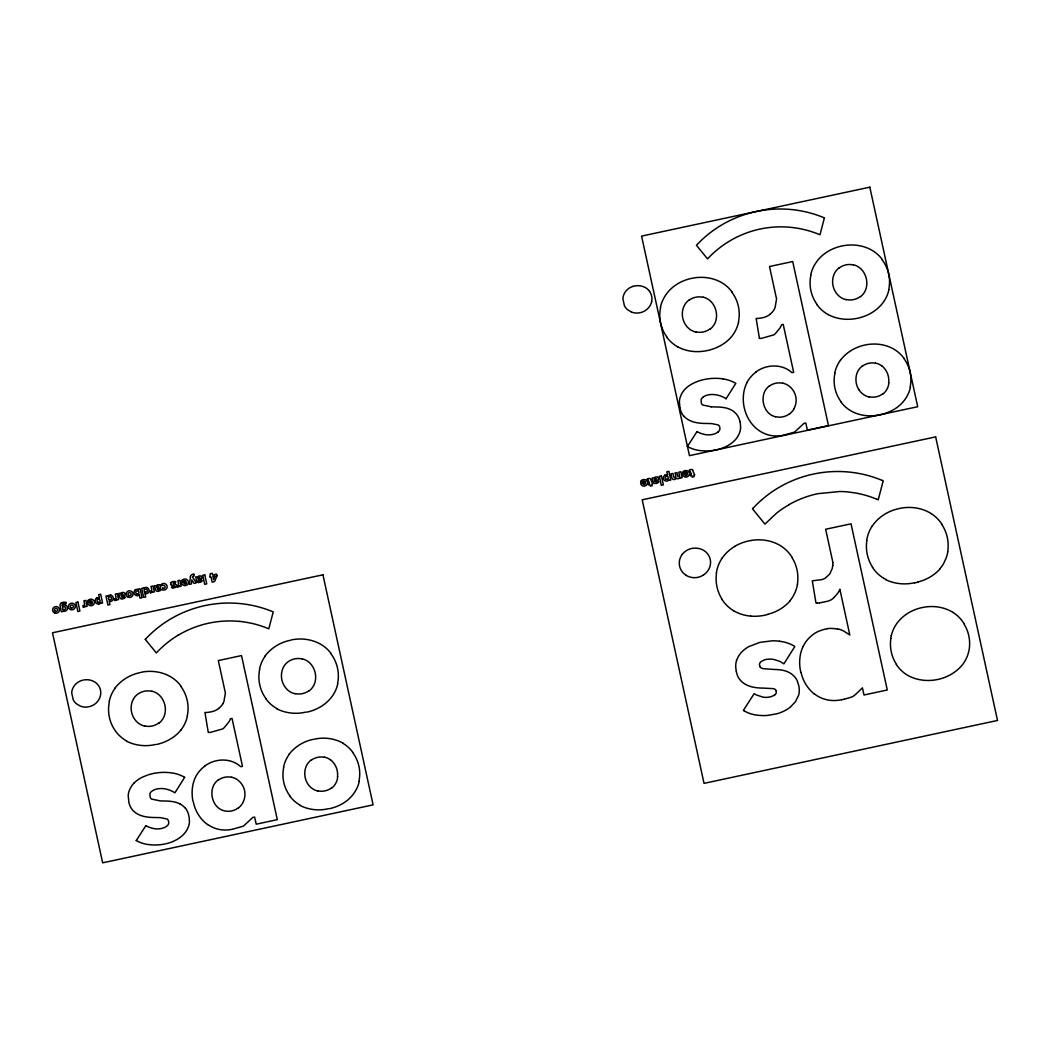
<?xml version="1.0" encoding="UTF-8"?>
<svg xmlns="http://www.w3.org/2000/svg" width="1050" height="1050" viewBox="0 0 1050 1050"><rect width="100%" height="100%" fill="white"/><g stroke="black" fill="none" stroke-linecap="round" stroke-linejoin="round"><path stroke-width="1.5" d="M832.742 565.202L832.492 567.092A9.135 8.833 -9.2 0 1 832.243 568.523L829.894 573.733A13.348 12.902 -9.2 0 1 829.447 574.35L825.287 578.13A15.474 14.963 -9.2 0 1 822.321 579.521L812.293 580.847L815.955 602.91L816.782 603.002M832.676 565.635L832.965 562.971M716.349 572.919L716.953 569.887A37.091 35.858 -9.2 0 1 722.111 558.114M866.631 540.566L867.234 537.534A37.104 35.884 -9.2 0 1 872.392 525.748M890.689 638.558L891.266 635.617M190.549 577.028L189.302 584.404L191.428 583.944L191.822 579.889L194.053 583.393L196.284 582.908L192.557 577.119A1.837 1.785 -9.2 0 1 192.767 576.45L193.41 576.096A2.179 2.113 -9.2 0 1 194.079 576.069L193.948 574.376M797.514 584.207L796.911 587.003A36.907 35.687 -9.2 0 1 791.556 598.736L789.862 600.876M947.809 551.841L947.153 554.833A38.981 37.682 -9.2 0 1 946.142 558.062L943.688 563.391A35.267 34.086 -9.2 0 1 941.811 566.344L940.144 568.509M337.746 683.707C334.806 698.526 321.353 709.131 307.046 712.097M888.93 289.656C883.404 315.262 849.988 326.445 828.122 314.527M270.874 620.891L268.8 628.819A99.461 96.167 -9.2 0 0 239.374 621.364M271.149 619.841L273.223 611.914A111.536 107.835 -9.2 0 0 145.294 639.371M736.614 660.489L737.467 658.324A22.706 21.958 -9.2 0 1 741.589 652.142L742.77 650.987A30.529 29.518 -9.2 0 1 748.965 646.551L759.885 642.364L772.288 640.815A54.101 52.316 -9.2 0 1 776.606 640.933L779.586 641.222M803.171 646.354L804.549 643.794A32.511 31.434 -9.2 0 1 810.6 636.549L812.884 634.607A26.67 25.777 -9.2 0 1 818.436 631.378L821.664 630.158A43.588 42.131 -9.2 0 1 825.313 629.147L826.993 628.793M162.842 588.079L161.963 589.641A3.452 3.334 -9.2 0 0 166.635 588.551A3.452 3.334 -9.2 0 0 165.651 583.997A3.452 3.334 -9.2 0 0 160.912 584.889L162.75 585.546A1.549 1.496 -9.2 0 1 164.758 585.9A1.549 1.496 -9.2 0 1 164.758 587.829A1.549 1.496 -9.2 0 1 162.789 588.171M184.643 777.381L174.904 792.816A25.804 24.938 -9.2 0 0 166.399 789.167A21.118 20.422 -9.2 0 0 156.686 789.009A12.574 12.154 -9.2 0 0 151.594 791.438L150.583 792.409A4.305 4.161 -9.2 0 0 149.874 793.892L150.229 797.449A4.489 4.344 -9.2 0 0 151.554 799.076L160.059 800.848A104.226 100.774 -9.2 0 0 164.102 800.992L164.994 801.006A53.878 52.093 -9.2 0 1 172.541 801.596A22.903 22.142 -9.2 0 1 180.062 803.985M726.075 398.764L735.814 383.329A34.374 33.233 -9.2 0 0 722.991 378.919M136.277 840.486L145.858 825.628M687.448 446.434L697.029 431.576M722.138 558.141L722.846 557.13A40.451 39.113 -9.2 0 1 732.27 548.021L734.672 546.433M872.432 525.774L873.141 524.764A40.477 39.139 -9.2 0 1 882.551 515.655L884.966 514.067A44.179 42.722 -9.2 0 1 897.671 508.883L901.084 508.134A44.349 42.879 -9.2 0 1 914.55 507.767L916.506 508.069A39.742 38.43 -9.2 0 1 928.817 512.19L931.179 513.594M682.277 554.374L681.503 555.476A15.002 14.503 -9.2 0 0 685.821 575.085M840.446 360.268C852.403 344.151 876.947 339.124 894.233 349.348A35.254 34.086 -9.2 0 1 903.958 358.234M753.112 508.148L752.483 508.817L764.938 524.107L776.462 513.253A97.296 94.067 -9.2 0 1 783.247 508.266L788.852 504.774M834.212 597.319L837.546 593.46A18.506 17.902 -9.2 0 0 839.869 589.26L849.817 635.014L844.384 631.496A18.414 17.811 -9.2 0 0 839.895 629.449L839.528 629.409M834.081 597.45L833.241 598.29A11.931 11.537 -9.2 0 1 830.209 600.272L830.025 600.351A19.766 19.11 -9.2 0 1 827.019 601.374L819.538 602.91M855.816 694.207L862.444 687.855L864.006 694.982L887.276 689.994L851.025 523.819L825.654 529.253L832.899 562.485M855.461 694.522L854.726 695.139A13.177 12.744 -9.2 0 1 851.812 697.003L844.646 699.116M702.752 397.373L701.754 398.357A4.305 4.161 -9.2 0 0 701.046 399.84L701.413 403.397A4.489 4.344 -9.2 0 0 702.726 405.024L711.231 406.796M718.016 432.036L719.211 430.828A4.069 3.938 -9.2 0 0 719.88 429.083L719.88 428.098A6.129 5.919 -9.2 0 0 719.696 427.048L719.316 426.142A3.859 3.728 -9.2 0 0 718.279 424.974L711.887 423.636A87.216 84.328 -9.2 0 0 709.144 423.517L705.954 423.465A52.434 50.702 -9.2 0 1 697.778 422.874A28.022 27.09 -9.2 0 1 689.916 420.577A19.53 18.874 -9.2 0 1 683.629 415.852M774.913 694.68L774.821 694.746A11.091 10.723 -9.2 0 1 774.336 695.074L774.126 695.218A12.141 11.734 -9.2 0 1 773.154 695.769L772.538 696.058A13.164 12.718 -9.2 0 1 771.054 696.622L769.821 696.951A17.194 16.629 -9.2 0 1 769.256 697.069L768.534 697.187A16.866 16.301 -9.2 0 1 764.361 697.292L763.875 697.239A16.957 16.393 -9.2 0 1 762.799 697.069L756.801 695.113A22.536 21.788 -9.2 0 1 755.094 694.207L754.163 693.669L743.387 710.364L744.345 710.916M703.329 575.098L704.012 574.613A16.839 16.288 -9.2 0 0 707.989 570.557L708.264 570.124A15.369 14.857 -9.2 0 0 710.01 566.226L710.299 565.044A14.569 14.096 -9.2 0 0 707.989 554.347L707.306 553.468A14.805 14.306 -9.2 0 0 704.078 550.646L703.566 550.344A16.393 15.842 -9.2 0 0 698.342 548.415L697.489 548.271A15.999 15.461 -9.2 0 0 682.237 554.347M63.079 603.973L62.278 604.577A1.575 1.522 -9.2 0 0 62.081 605.181L62.199 606.231A2.363 2.284 -9.2 0 1 63.919 605.076A3.189 3.084 -9.2 0 1 67.515 607.543A3.189 3.084 -9.2 0 1 65.113 611.153A2.783 2.691 -9.2 0 1 64.116 611.179A1.982 1.916 -9.2 0 1 63.118 610.667L63.249 611.428L61.346 611.835L60.178 606.48A3.478 3.373 -9.2 0 1 61.478 602.674M147.223 775.176L142.8 776.987A29.951 28.954 -9.2 0 0 134.282 782.775M137.826 595.599L138.114 595.494A2.008 1.942 -9.2 0 0 138.6 595.192A2.651 2.572 -9.2 0 0 139.204 594.497L140.031 598.172L142.039 597.739L140.083 588.774L138.232 589.168L138.403 589.942M633.019 286.374L632.349 286.598A14.057 13.598 -9.2 0 0 626.653 290.299L626.194 290.824A15.96 15.435 -9.2 0 0 624.921 292.543L624.238 293.751A12.954 12.521 -9.2 0 0 622.899 298.896L624.383 305.668A12.954 12.534 -9.2 0 0 627.742 309.816L631.378 311.955M148.273 774.821L152.893 773.574A52.553 50.807 -9.2 0 1 169.719 772.656L171.819 772.918A34.374 33.233 -9.2 0 1 184.682 777.315M82.701 680.177L81.388 680.571A14.109 13.637 -9.2 0 0 74.97 684.928A15.973 15.448 -9.2 0 0 73.749 686.595L73.054 687.803A12.954 12.521 -9.2 0 0 71.728 692.947L73.211 699.72A12.954 12.534 -9.2 0 0 76.558 703.867L80.115 705.981A14.109 13.637 -9.2 0 0 87.163 707.044L88.528 706.86M767.826 614.473L764.453 615.274A46.751 45.203 -9.2 0 1 750.724 616.14M918.12 582.107L914.747 582.908M198.398 578.97L200.064 577.802M655.016 479.968L656.683 478.8M121.459 595.455L123.178 594.313M157.211 587.79L158.917 586.582M640.71 482.882L645.146 481.924M682.631 473.891L687.067 472.933M87.688 602.543L92.124 601.584A1.522 1.47 -9.2 0 0 89.762 601.23M181.702 582.383L186.139 581.438A1.522 1.47 -9.2 0 0 183.763 581.07M229.373 658.192L218.308 660.568L225.382 693L223.952 701.4A31.552 30.502 -9.2 0 1 222.968 703.487M230.462 657.956L241.513 655.594L277.305 819.669L267.304 821.809M266.214 822.045L256.213 824.197L254.651 817.058L252.787 817.451L243.403 826.153L232.68 829.185A31.658 30.608 -9.2 0 1 219.555 829.526A31.067 30.043 -9.2 0 1 207.598 824.447M841.68 699.72L844.253 699.195M291.309 639.936C305.734 636.812 322.35 641.379 331.196 653.678M141.015 672.302C155.439 669.178 172.056 673.746 180.915 686.044M750.789 540.501L747.377 541.222A44.166 42.696 -9.2 0 0 734.659 546.407M819.079 602.962L817.254 603.028M673.837 479.509L674.258 479.496A3.176 3.071 -9.2 0 0 674.888 479.351L675.032 479.299A2.061 1.995 -9.2 0 0 675.662 478.918A2.402 2.323 -9.2 0 0 676.292 478.012A1.903 1.851 -9.2 0 0 677.722 478.708L678.038 478.682A2.192 2.113 -9.2 0 0 680.019 477.277L680.177 478.065L682.119 477.645L680.833 471.739L678.812 472.172L679.534 475.506A1.601 1.549 -9.2 0 1 679.442 476.346L677.867 476.49L676.935 472.579L674.914 473.012C676.856 475.086 675.347 479.233 673.877 477.12A3.203 3.097 -9.2 0 1 673.733 476.648L673.024 473.419L671.016 473.852L671.803 477.501A2.704 2.612 -9.2 0 0 673.418 479.548M750.724 616.101L748.492 615.851A39.651 38.338 -9.2 0 1 736.024 612.071L733.609 610.732M722.991 378.866L720.891 378.604A52.553 50.807 -9.2 0 0 704.064 379.523A45.964 44.441 -9.2 0 0 693.984 382.935A29.951 28.954 -9.2 0 0 685.453 388.723A21.932 21.21 -9.2 0 0 680.256 397.097A18.139 17.535 -9.2 0 0 679.389 401.586L679.941 408.109M772.853 688.616L763.416 688.104A53.222 51.463 -9.2 0 1 755.606 687.566L753.598 687.251A28.967 28.009 -9.2 0 1 747.876 685.532L745.736 684.495A20.488 19.819 -9.2 0 1 740.972 680.899L739.659 679.389A18.178 17.574 -9.2 0 1 737.349 675.268L736.234 671.396M837.533 629.029L839.291 629.357M695.835 332.049C686.871 330.146 681.279 320.473 682.474 311.679A18.585 17.968 -9.2 0 1 684.403 305.353A16.091 15.553 -9.2 0 1 688.747 300.221M144.664 726.101C135.699 724.198 130.095 714.525 131.289 705.731A18.585 17.968 -9.2 0 1 133.232 699.405A16.091 15.553 -9.2 0 1 137.576 694.273A16.695 16.144 -9.2 0 1 151.909 691.333M846.129 299.683C837.165 297.78 831.561 288.107 832.755 279.326A18.585 17.968 -9.2 0 1 834.697 272.987A16.091 15.553 -9.2 0 1 839.042 267.855M294.945 693.735C285.981 691.832 280.389 682.172 281.584 673.378A18.585 17.968 -9.2 0 1 283.513 667.039A16.091 15.553 -9.2 0 1 287.871 661.907A16.695 16.144 -9.2 0 1 302.203 658.967M882.328 480.441L883.194 480.795L878.207 499.826L876.999 499.327M886.318 579.692L883.903 578.366M677.828 346.881C691.451 354.27 708.776 352.642 721.862 344.859A37.629 36.383 -9.2 0 0 732.204 335.856A35.831 34.65 -9.2 0 0 738.609 322.009M953.098 612.478L950.631 611.048A38.574 37.288 -9.2 0 0 938.674 607.11L937.256 606.887A42.866 41.449 -9.2 0 0 924 607.202L920.692 607.898A42.722 41.304 -9.2 0 0 908.394 612.911L906.071 614.46A39.152 37.852 -9.2 0 0 896.962 623.267L896.293 624.251A35.871 34.676 -9.2 0 0 891.293 635.631M685.794 575.137L686.871 575.781A15.737 15.212 -9.2 0 0 703.29 575.124M814.275 693.814L816.178 695.192A31.881 30.817 -9.2 0 0 825.615 699.457L827.991 700.022A33.049 31.959 -9.2 0 0 841.549 699.694M145.281 639.345L150.465 645.724M151.161 646.564L156.358 652.929A99.435 96.141 -9.2 0 1 178.395 635.053M882.381 259.626C866.854 238.429 831.482 241.224 816.611 261.752A36.081 34.886 -9.2 0 0 810.679 275.008M732.086 291.992C716.559 270.782 681.188 273.591 666.33 294.118A36.068 34.86 -9.2 0 0 660.398 307.374M872.497 567.407L874.296 569.901A36.54 35.333 -9.2 0 0 883.877 578.393M896.346 664.519L898.091 666.934A35.346 34.178 -9.2 0 0 907.358 675.137C925.418 685.532 951.024 680.282 963.388 663.495A35.713 34.532 -9.2 0 0 968.586 652.168L969.189 649.464A39.769 38.443 -9.2 0 0 963.756 623.543M722.203 599.773L724.014 602.267A36.514 35.306 -9.2 0 0 733.596 610.759M942.388 524.908L940.616 522.362A37.839 36.593 -9.2 0 0 931.192 513.568M963.939 623.424L962.286 621.036A36.593 35.372 -9.2 0 0 953.124 612.452M792.094 557.274L790.322 554.728A37.839 36.593 -9.2 0 0 780.911 545.934L778.509 544.569A39.874 38.561 -9.2 0 0 765.962 540.409L764.505 540.173A44.323 42.853 -9.2 0 0 750.789 540.514M655.043 481.241L655.502 481.819A1.378 1.326 -9.2 0 0 656.211 481.884A1.995 1.929 -9.2 0 0 657.116 481.504A2.73 2.638 -9.2 0 0 657.707 480.939L658.954 481.766A3.636 3.504 -9.2 0 1 657.864 482.79A4.41 4.266 -9.2 0 1 656.447 483.354A4.253 4.121 -9.2 0 1 655.095 483.459A2.31 2.231 -9.2 0 1 653.415 482.199A6.221 6.011 -9.2 0 1 652.969 480.834L652.312 477.855L654.281 478.091A1.522 1.47 -9.2 0 1 654.806 477.448M198.424 580.243L198.883 580.821A1.378 1.326 -9.2 0 0 199.605 580.873A1.995 1.929 -9.2 0 0 200.511 580.506A2.73 2.638 -9.2 0 0 201.101 579.928L202.348 580.768A3.636 3.504 -9.2 0 1 201.246 581.779A4.41 4.266 -9.2 0 1 199.841 582.343M800.874 672.538L800.218 669.322A44.992 43.496 -9.2 0 1 799.746 659.636L800.218 655.607A36.684 35.464 -9.2 0 1 803.158 646.354M647.259 478.971L647.587 480.401A1.693 1.641 -9.2 0 1 648.165 480.191L649.596 483.092L648.152 483.407L648.48 484.864L649.911 484.562L650.252 486.111L652.234 485.691L651.893 484.129L652.864 483.919L651.013 480.178A3.439 3.334 -9.2 0 0 650.724 479.338M776.16 691.149L776.173 691.176A3.688 3.57 -9.2 0 1 775.031 694.746M179.077 585.703L179.261 586.556L181.204 586.149L179.918 580.23L177.896 580.663L178.566 583.708M100.498 602.687L100.669 603.409L102.572 603.002L100.669 594.247L98.661 594.668L99.422 598.172A2.336 2.257 -9.2 0 0 97.506 597.765M84.551 603.855L83.882 600.823L85.903 600.39L87.189 606.296L85.247 606.716L85.063 605.863A2.047 1.982 -9.2 0 1 84.538 606.742A1.785 1.719 -9.2 0 1 83.606 607.241M759.439 338.363L756.131 318.412A19.845 19.189 -9.2 0 0 759.478 318.281L762.247 317.809A21.394 20.685 -9.2 0 0 766.474 316.496L768.653 315.315A12.298 11.891 -9.2 0 0 769.781 314.488M177.174 587.134L176.886 585.401A2.152 2.074 -9.2 0 0 177.411 585.349A1.483 1.431 -9.2 0 0 178.592 583.695M150.321 592.883L150.032 591.163A2.152 2.074 -9.2 0 0 150.557 591.111A1.483 1.431 -9.2 0 0 151.725 589.457L151.042 586.425L153.051 585.992L154.35 591.898L152.407 592.318L152.211 591.465A2.047 1.982 -9.2 0 1 151.686 592.344M114.568 600.548L114.279 598.828A2.152 2.074 -9.2 0 0 114.804 598.776A1.483 1.431 -9.2 0 0 115.986 597.122L115.29 594.09L117.298 593.657L118.597 599.563L116.655 599.983L116.471 599.13A2.047 1.982 -9.2 0 1 115.946 600.009A1.785 1.719 -9.2 0 1 115.001 600.508M83.16 607.281L82.871 605.561A2.152 2.074 -9.2 0 0 83.409 605.509A1.483 1.431 -9.2 0 0 84.578 603.855M841.181 401.966A38.036 36.763 -9.2 0 1 834.934 373.117M834.724 373.078A34.834 33.679 -9.2 0 1 840.407 360.242M903.788 358.365A38.01 36.75 -9.2 0 1 910.114 387.188M910.494 387.266A35.464 34.282 -9.2 0 1 894.141 409.342C881.422 416.745 864.741 418.425 851.563 411.246A34.256 33.127 -9.2 0 1 841.037 402.071M858.782 389.616A20.527 19.845 -9.2 0 1 856.065 377.239A17.942 17.351 -9.2 0 1 857.916 371.123A15.527 15.015 -9.2 0 1 862.116 366.174M868.941 397.018A16.997 16.433 -9.2 0 1 858.795 389.602M882.761 393.829A16.144 15.606 -9.2 0 1 868.993 396.782M888.891 382.751A16.472 15.934 -9.2 0 1 882.945 394.052M881.646 365.636A20.055 19.399 -9.2 0 1 888.668 382.725M875.582 363.103A15.514 14.989 -9.2 0 1 881.567 365.728M862.207 366.279A16.117 15.593 -9.2 0 1 875.556 363.234M769.742 314.423A17.548 16.971 -9.2 0 0 774.231 309.474A31.552 30.502 -9.2 0 0 775.136 307.348L776.554 298.948L769.492 266.516L792.697 261.542L828.476 425.617L807.384 430.146L805.822 423.006L803.959 423.399L794.574 432.101L783.851 435.133A31.658 30.608 -9.2 0 1 770.726 435.474A31.067 30.043 -9.2 0 1 758.783 430.395C747.705 422.52 742.127 408.319 743.466 394.971A36.002 34.807 -9.2 0 1 747.088 382.423M759.439 338.389A11.012 10.657 -9.2 0 0 761.696 338.297L773.784 334.897A10.014 9.686 -9.2 0 0 775.478 333.493L780.189 327.718A15.881 15.356 -9.2 0 0 781.528 324.739L783.208 324.371L793.656 372.277L791.897 372.658C782.972 364.363 769.046 364.14 758.809 370.086A23.323 22.549 -9.2 0 0 755.974 371.976M747.009 382.384A32.314 31.238 -9.2 0 1 756.013 372.028M769.453 385.849A15.369 14.857 -9.2 0 0 764.951 390.967A17.876 17.286 -9.2 0 0 763.192 397.084A21.105 20.396 -9.2 0 0 765.857 409.513A17.246 16.682 -9.2 0 0 770.017 414.225A15.789 15.264 -9.2 0 0 775.412 416.771M769.532 385.954A15.96 15.422 -9.2 0 1 782.828 383.276M782.854 383.145A17.023 16.459 -9.2 0 1 788.812 385.862A18.782 18.165 -9.2 0 1 793.813 409.001M793.866 409.027A17.023 16.459 -9.2 0 1 789.574 413.936M789.482 413.831A15.973 15.448 -9.2 0 1 775.451 416.679M697.016 431.602A25.699 24.846 -9.2 0 0 704.353 434.398A18.27 17.653 -9.2 0 0 712.478 434.464A14.083 13.624 -9.2 0 0 718.029 432.049M683.537 415.918A18.414 17.811 -9.2 0 1 680.033 408.096M726.101 398.738A25.804 24.938 -9.2 0 0 717.57 395.115A21.118 20.422 -9.2 0 0 707.858 394.958A12.574 12.154 -9.2 0 0 702.765 397.386M711.231 406.796A104.226 100.774 -9.2 0 0 715.273 406.941L716.179 406.954A53.878 52.093 -9.2 0 1 723.712 407.544A22.903 22.142 -9.2 0 1 731.233 409.933A18.808 18.178 -9.2 0 1 736.575 414.291A18.362 17.758 -9.2 0 1 739.974 421.811M740.079 421.798A27.864 26.933 -9.2 0 1 740.355 423.255L740.617 427.416A17.561 16.971 -9.2 0 1 739.699 432.416A22.614 21.866 -9.2 0 1 734.501 440.633A30.542 29.531 -9.2 0 1 726.272 446.434A40.136 38.797 -9.2 0 1 716.691 449.82A49.061 47.434 -9.2 0 1 701.269 450.699A33.377 32.274 -9.2 0 1 687.396 446.512M817.372 304.92A39.375 38.062 -9.2 0 1 810.902 275.061M882.171 259.783A39.336 38.023 -9.2 0 1 888.72 289.616M828.096 314.567A35.503 34.322 -9.2 0 1 817.215 305.025M860.409 296.494A16.721 16.157 -9.2 0 1 846.156 299.539M860.58 296.704A16.944 16.38 -9.2 0 0 866.709 285.442A21.827 21.105 -9.2 0 0 863.691 272.278A18.572 17.955 -9.2 0 0 859.163 267.409A16.065 15.527 -9.2 0 0 853.414 264.784M839.134 267.973A16.695 16.144 -9.2 0 1 853.374 264.915M667.078 337.273A39.362 38.062 -9.2 0 1 660.621 307.427M731.876 292.149A39.336 38.036 -9.2 0 1 738.439 321.983M677.814 346.92A35.477 34.296 -9.2 0 1 666.934 337.378M710.115 328.86A16.695 16.144 -9.2 0 1 695.874 331.905M710.286 329.07A16.931 16.38 -9.2 0 0 716.428 317.809A21.801 21.079 -9.2 0 0 713.396 304.644A18.598 17.981 -9.2 0 0 708.881 299.775A16.065 15.527 -9.2 0 0 703.119 297.137M688.839 300.339A16.695 16.144 -9.2 0 1 703.08 297.281M633.019 286.387A15.33 14.818 -9.2 0 1 645.711 287.779A13.768 13.309 -9.2 0 1 649.609 291.401M649.596 291.414A13.44 12.994 -9.2 0 1 651.617 301.534M651.748 301.56A15.068 14.569 -9.2 0 1 645.251 310.59A14.569 14.083 -9.2 0 1 638.807 312.913L638.111 313.018A14.057 13.598 -9.2 0 1 631.378 311.968M158.944 722.912A16.695 16.144 -9.2 0 1 144.703 725.957M159.114 723.122A16.931 16.38 -9.2 0 0 165.244 711.861A21.801 21.079 -9.2 0 0 162.225 698.696A18.598 17.981 -9.2 0 0 157.71 693.827A16.065 15.527 -9.2 0 0 151.948 691.189M309.238 690.546A16.721 16.157 -9.2 0 1 294.984 693.591M309.409 690.756A16.944 16.38 -9.2 0 0 315.538 679.494A21.827 21.105 -9.2 0 0 312.506 666.33A18.572 17.955 -9.2 0 0 307.991 661.461A16.065 15.527 -9.2 0 0 302.229 658.836M218.282 779.901A15.369 14.857 -9.2 0 0 213.767 785.019A17.876 17.286 -9.2 0 0 212.008 791.136A21.105 20.396 -9.2 0 0 214.686 803.565A17.246 16.682 -9.2 0 0 218.846 808.277A15.789 15.264 -9.2 0 0 224.241 810.823A15.973 15.448 -9.2 0 0 238.311 807.883M218.361 780.006A15.96 15.422 -9.2 0 1 231.656 777.328M231.683 777.197A17.023 16.459 -9.2 0 1 237.628 779.914A18.782 18.165 -9.2 0 1 242.629 803.053A17.023 16.459 -9.2 0 1 238.402 807.988M317.756 791.07A16.997 16.433 -9.2 0 1 307.611 783.654A20.527 19.845 -9.2 0 1 304.881 771.291A17.942 17.351 -9.2 0 1 306.744 765.174A15.527 15.015 -9.2 0 1 310.944 760.226M331.59 787.881A16.144 15.606 -9.2 0 1 317.822 790.834M337.706 776.803A16.472 15.934 -9.2 0 1 331.761 788.104M330.474 759.688A20.055 19.399 -9.2 0 1 337.496 776.777M324.411 757.155A15.514 14.989 -9.2 0 1 330.396 759.78M311.023 760.331A16.117 15.593 -9.2 0 1 324.371 757.286M896.477 664.44A39.808 38.496 -9.2 0 1 890.872 638.584M872.629 567.328A41.173 39.808 -9.2 0 1 866.828 540.592M942.191 525.026A41.121 39.756 -9.2 0 1 947.678 551.827M940.301 568.628A42.538 41.134 -9.2 0 1 918.067 581.897M914.694 582.697A43.221 41.79 -9.2 0 1 886.2 579.928M814.183 693.919A40.11 38.771 -9.2 0 1 801.084 672.499M826.98 628.635A30.319 29.308 -9.2 0 1 837.493 629.147M773.587 688.708A3.583 3.452 -9.2 0 1 776.331 691.097M736.365 671.265A22.142 21.407 -9.2 0 1 736.496 660.463M779.572 641.288A36.068 34.873 -9.2 0 1 793.944 645.881L794.824 646.524L783.878 663.876L782.906 663.206A22.982 22.221 -9.2 0 0 778.995 661.08L774.06 659.531A19.884 19.228 -9.2 0 0 765.568 659.571L764.886 659.741A10.697 10.342 -9.2 0 0 764.361 659.912L761.329 661.474A11.589 11.209 -9.2 0 0 760.909 661.776L760.83 661.841A3.911 3.78 -9.2 0 0 759.636 665.674M760.029 666.75A3.898 3.767 -9.2 0 1 759.701 665.962M760.121 667.012A4.121 3.99 -9.2 0 0 762.261 668.378A7.166 6.93 -9.2 0 0 763.022 668.627L773.679 669.441A54.81 52.999 -9.2 0 1 780.885 669.966L782.722 670.268A23.901 23.113 -9.2 0 1 788.051 671.961L789.889 672.919A19.806 19.136 -9.2 0 1 794.246 676.41L795.493 677.867A17.312 16.747 -9.2 0 1 797.265 680.886L798.735 685.545A22.024 21.289 -9.2 0 1 798.735 694.982L795.493 701.649L790.479 706.978A31.618 30.568 -9.2 0 1 786.188 709.931L784.114 711.034A41.908 40.517 -9.2 0 1 777.21 713.711L768.009 715.378A50.203 48.536 -9.2 0 1 760.371 715.47L757.641 715.234A34.099 32.97 -9.2 0 1 744.306 710.981M722.334 599.694A41.173 39.808 -9.2 0 1 716.533 572.946M791.897 557.393A41.108 39.742 -9.2 0 1 797.383 584.194M790.007 600.994A42.551 41.134 -9.2 0 1 767.786 614.263M753.126 508.161A112.652 108.911 -9.2 0 1 882.315 480.467M876.999 499.327A98.293 95.025 -9.2 0 0 854.936 492.883L848.374 492.004A94.841 91.691 -9.2 0 0 839.869 491.505L818.068 493.644A95.852 92.676 -9.2 0 0 788.839 504.735M328.348 808.723A40.53 39.191 -9.2 0 1 300.248 805.56M300.366 805.337A34.256 33.127 -9.2 0 1 289.866 796.123M289.997 796.018A38.036 36.763 -9.2 0 1 283.749 767.169M283.539 767.13A34.834 33.679 -9.2 0 1 289.236 754.294M289.131 754.215A40.149 38.824 -9.2 0 1 313.228 739.344M314.331 739.2A39.664 38.338 -9.2 0 1 343.166 743.229M343.074 743.361A35.254 34.086 -9.2 0 1 352.787 752.286M352.616 752.417A38.01 36.75 -9.2 0 1 358.942 781.239M359.323 781.318A35.464 34.282 -9.2 0 1 342.956 803.394A43.837 42.381 -9.2 0 1 329.49 808.684M207.493 824.591A39.047 37.748 -9.2 0 1 193.423 802.253M223.059 703.526A17.548 16.971 -9.2 0 1 218.558 708.474M218.61 708.54A12.298 11.891 -9.2 0 1 217.481 709.367L215.302 710.535A21.394 20.685 -9.2 0 1 211.063 711.847L208.307 712.333A19.845 19.189 -9.2 0 1 204.947 712.464L208.254 732.414A11.012 10.657 -9.2 0 0 210.525 732.349L222.613 728.949A10.014 9.686 -9.2 0 0 224.293 727.545L229.018 721.77A15.881 15.356 -9.2 0 0 230.357 718.791L232.037 718.423L242.484 766.329L240.726 766.71C231.787 758.415 217.875 758.192 207.637 764.138A23.323 22.549 -9.2 0 0 204.802 766.028M204.829 766.08A32.314 31.238 -9.2 0 0 195.838 776.436A35.989 34.794 -9.2 0 0 192.308 788.996A44.139 42.683 -9.2 0 0 192.951 801.242M155.61 744.463A41.934 40.543 -9.2 0 1 126.512 741.208M126.63 740.972A35.477 34.296 -9.2 0 1 115.749 731.43A39.362 38.062 -9.2 0 1 109.436 701.479M109.213 701.426A36.068 34.86 -9.2 0 1 115.106 688.144M115.001 688.065A41.554 40.176 -9.2 0 1 139.965 672.669M180.705 686.201A39.336 38.036 -9.2 0 1 187.254 716.034M187.425 716.061A35.831 34.65 -9.2 0 1 181.046 729.921M181.033 729.908A37.629 36.383 -9.2 0 1 170.677 738.885A45.373 43.864 -9.2 0 1 156.752 744.437M83.79 679.954A15.186 14.674 -9.2 0 1 94.526 681.857A13.768 13.309 -9.2 0 1 98.438 685.453A13.44 12.994 -9.2 0 1 100.446 695.586A14.792 14.306 -9.2 0 1 89.604 706.584M164.968 843.977A49.048 47.421 -9.2 0 1 150.097 844.751A33.377 32.274 -9.2 0 1 136.224 840.564M145.845 825.654A25.699 24.846 -9.2 0 0 153.182 828.45A18.27 17.653 -9.2 0 0 161.306 828.516A14.083 13.624 -9.2 0 0 166.845 826.114L168.039 824.88A4.069 3.938 -9.2 0 0 168.696 823.134L168.709 822.15A6.129 5.919 -9.2 0 0 168.512 821.1L168.131 820.194A3.859 3.728 -9.2 0 0 167.107 819.026L160.716 817.688A87.216 84.328 -9.2 0 0 157.972 817.569L154.77 817.517A52.434 50.702 -9.2 0 1 146.593 816.926A28.022 27.09 -9.2 0 1 138.744 814.629A19.53 18.874 -9.2 0 1 132.458 809.904A18.414 17.811 -9.2 0 1 128.861 802.147L128.205 795.638A18.139 17.535 -9.2 0 1 129.071 791.149A21.932 21.21 -9.2 0 1 134.282 782.775M180.062 803.985A18.808 18.178 -9.2 0 1 185.404 808.342M185.509 808.264A18.362 17.758 -9.2 0 1 188.803 815.863A27.864 26.933 -9.2 0 1 189.171 817.307L189.446 821.467A17.561 16.971 -9.2 0 1 188.514 826.468A22.614 21.866 -9.2 0 1 183.33 834.684A30.542 29.531 -9.2 0 1 175.101 840.486A40.267 38.929 -9.2 0 1 166.058 843.754M178.421 635.106A96.889 93.686 -9.2 0 1 239.374 621.429M330.986 653.835A39.336 38.023 -9.2 0 1 337.549 683.668M305.904 712.097A41.934 40.543 -9.2 0 1 276.793 708.842M276.924 708.619A35.503 34.322 -9.2 0 1 266.044 699.077M266.188 698.972A39.375 38.062 -9.2 0 1 259.731 669.113M259.507 669.06A36.081 34.886 -9.2 0 1 265.401 655.778M265.283 655.699A41.554 40.176 -9.2 0 1 290.246 640.303M692.869 470.072A2.835 2.743 -9.2 0 0 689.272 470.111L689.509 471.411A1.693 1.641 -9.2 0 1 690.073 471.201L691.504 474.114L690.073 474.416L690.388 475.873L691.832 475.571L692.16 477.12L694.142 476.7L693.801 475.151L694.772 474.941L692.934 471.201A3.439 3.334 -9.2 0 0 692.633 470.361M682.566 474.377A3.399 3.294 -9.2 0 0 686.516 477.054A3.399 3.294 -9.2 0 0 689.259 473.156A3.399 3.294 -9.2 0 0 685.23 470.597A4.817 4.659 -9.2 0 0 684.613 470.754L684.403 470.82A3.137 3.032 -9.2 0 0 682.526 472.474L684.141 473.038A1.654 1.601 -9.2 0 1 684.587 472.487A1.522 1.47 -9.2 0 1 687.133 472.907M664.637 475.44A3.268 3.15 -9.2 0 0 667.078 481.084A2.376 2.297 -9.2 0 0 668.023 480.572A2.586 2.494 -9.2 0 0 668.679 479.784L668.863 480.493L670.779 480.086L668.863 471.319L666.855 471.752L667.616 475.256A2.336 2.257 -9.2 0 0 665.713 474.849A2.848 2.756 -9.2 0 0 664.506 475.269M654.583 479.85A1.339 1.299 -9.2 0 1 655.659 478.288M654.885 477.527A2.481 2.389 -9.2 0 1 658.153 477.435M658.114 477.474A1.706 1.654 -9.2 0 1 658.442 478.065A2.533 2.454 -9.2 0 1 658.547 478.472L658.547 478.918A1.378 1.339 -9.2 0 1 658.376 479.43A2.454 2.376 -9.2 0 1 657.576 480.231A5.093 4.922 -9.2 0 1 656.368 480.782M656.368 480.782A13.335 12.889 -9.2 0 1 655.016 481.149M647.364 479.102A2.835 2.743 -9.2 0 1 650.947 479.062M640.644 483.367A3.399 3.294 -9.2 0 0 644.595 486.045A3.399 3.294 -9.2 0 0 647.351 482.147A3.399 3.294 -9.2 0 0 643.309 479.587A4.817 4.659 -9.2 0 0 642.692 479.745L642.482 479.811A3.137 3.032 -9.2 0 0 640.605 481.464L642.219 482.029A1.654 1.601 -9.2 0 1 642.666 481.464M642.771 481.569A1.522 1.47 -9.2 0 1 645.212 481.898M197.977 578.852A1.339 1.299 -9.2 0 1 199.041 577.277M199.828 582.33A4.253 4.121 -9.2 0 1 198.489 582.461M198.476 582.501A2.31 2.231 -9.2 0 1 196.809 581.188M196.796 581.188A6.221 6.011 -9.2 0 1 196.35 579.823L195.694 576.844L197.676 577.08A1.522 1.47 -9.2 0 1 198.188 576.437M198.279 576.516A2.481 2.389 -9.2 0 1 201.548 576.424M201.508 576.476A1.706 1.654 -9.2 0 1 201.823 577.067A2.533 2.454 -9.2 0 1 201.928 577.461L201.941 577.762A1.378 1.339 -9.2 0 1 201.771 578.419A2.454 2.376 -9.2 0 1 200.957 579.219M200.97 579.232A5.093 4.922 -9.2 0 1 199.749 579.771A13.335 12.889 -9.2 0 1 198.411 580.151M190.194 576.949A3.741 3.609 -9.2 0 1 193.961 574.114M181.637 582.868A3.399 3.294 -9.2 0 0 185.601 585.546A3.399 3.294 -9.2 0 0 188.344 581.661A3.399 3.294 -9.2 0 0 184.301 579.101A4.817 4.659 -9.2 0 0 183.684 579.246L183.474 579.324A3.137 3.032 -9.2 0 0 181.598 580.965L183.225 581.543A1.654 1.601 -9.2 0 1 183.658 580.978M177.621 587.081A1.785 1.719 -9.2 0 0 178.552 586.596A2.047 1.982 -9.2 0 0 179.051 585.716M172.738 587.934A3.006 2.901 -9.2 0 1 171.491 587.554L172.357 586.215A2.31 2.231 -9.2 0 0 173.027 586.464A1.47 1.417 -9.2 0 0 174.261 586.268L174.143 585.546A7.494 7.245 -9.2 0 0 173.171 585.493A4.725 4.567 -9.2 0 1 172.423 585.428A2.126 2.061 -9.2 0 1 171.124 584.811M176.361 586.386A3.203 3.097 -9.2 0 1 172.804 587.738M176.216 586.294A1.706 1.641 -9.2 0 0 176.282 585.585A1.824 1.759 -9.2 0 0 175.941 584.64A1.89 1.824 -9.2 0 0 174.773 584.049A4.869 4.712 -9.2 0 0 174.09 583.997A6.628 6.405 -9.2 0 1 173.198 583.944L173.342 582.908A1.903 1.837 -9.2 0 1 174.208 582.921A2.323 2.244 -9.2 0 1 174.982 583.249L175.862 581.857A3.189 3.084 -9.2 0 0 174.51 581.438M170.664 582.973A3.386 3.281 -9.2 0 1 174.431 581.674M170.848 583.104A1.719 1.667 -9.2 0 0 170.769 583.695L170.769 583.826A2.572 2.481 -9.2 0 0 170.848 584.207A1.654 1.601 -9.2 0 0 171.15 584.798M156.831 587.672A1.339 1.299 -9.2 0 1 157.907 586.097M157.054 585.257A1.522 1.47 -9.2 0 0 156.568 585.9L154.547 585.677L155.203 588.643A6.221 6.011 -9.2 0 0 155.649 590.021A2.31 2.231 -9.2 0 0 157.329 591.321A4.253 4.121 -9.2 0 0 158.694 591.15A4.41 4.266 -9.2 0 0 160.112 590.599A3.636 3.504 -9.2 0 0 161.201 589.588L159.954 588.748A2.73 2.638 -9.2 0 1 159.364 589.312A1.995 1.929 -9.2 0 1 158.458 589.706A1.378 1.326 -9.2 0 1 157.736 589.641L157.29 589.063A13.335 12.889 -9.2 0 0 158.616 588.604A5.093 4.922 -9.2 0 0 159.823 588.053A2.454 2.376 -9.2 0 0 160.624 587.239A1.378 1.339 -9.2 0 0 160.794 586.727L160.808 586.438A2.533 2.454 -9.2 0 0 160.689 585.887A1.706 1.654 -9.2 0 0 160.361 585.296M157.132 585.336A2.481 2.389 -9.2 0 1 160.401 585.244M151.699 592.357A1.785 1.719 -9.2 0 1 150.754 592.843M146.632 587.593A3.268 3.163 -9.2 0 1 146.619 593.762L146.304 593.736A2.008 1.942 -9.2 0 1 145.74 593.657A2.651 2.572 -9.2 0 1 144.887 593.276L145.674 596.964L143.666 597.398L141.711 588.42L143.561 588.026L143.732 588.801A1.982 1.916 -9.2 0 1 144.322 588.013A2.822 2.73 -9.2 0 1 146.685 587.409M137.839 595.652A3.268 3.163 -9.2 0 1 135.253 590.034M135.122 589.877A2.822 2.73 -9.2 0 1 137.524 589.483A1.982 1.916 -9.2 0 1 138.377 589.942M121.078 595.337A1.339 1.299 -9.2 0 1 122.154 593.762M121.301 592.922A1.522 1.47 -9.2 0 0 120.816 593.565L118.807 593.329L119.451 596.308A6.221 6.011 -9.2 0 0 119.897 597.673A2.31 2.231 -9.2 0 0 121.59 598.986A4.253 4.121 -9.2 0 0 122.942 598.815A4.41 4.266 -9.2 0 0 124.359 598.264A3.636 3.504 -9.2 0 0 125.462 597.253L124.202 596.413A2.73 2.638 -9.2 0 1 123.611 596.977A1.995 1.929 -9.2 0 1 122.706 597.358A1.378 1.326 -9.2 0 1 121.997 597.306L121.537 596.728A13.335 12.889 -9.2 0 0 122.863 596.269A5.093 4.922 -9.2 0 0 124.071 595.717A2.454 2.376 -9.2 0 0 124.884 594.904A1.378 1.339 -9.2 0 0 125.042 594.392L125.042 593.946A2.533 2.454 -9.2 0 0 124.937 593.552A1.706 1.654 -9.2 0 0 124.609 592.961A2.481 2.389 -9.2 0 0 121.38 593.001M110.893 595.258A3.268 3.163 -9.2 0 1 110.867 601.427L110.552 601.401A2.008 1.942 -9.2 0 1 109.987 601.322A2.651 2.572 -9.2 0 1 109.134 600.941L109.922 604.629L107.914 605.062L105.958 596.085L107.809 595.691L107.979 596.466A1.982 1.916 -9.2 0 1 108.57 595.678A2.822 2.73 -9.2 0 1 110.932 595.074M98.884 603.999A3.268 3.15 -9.2 0 1 96.443 598.356M96.311 598.185A2.848 2.756 -9.2 0 1 97.506 597.739M100.472 602.7A2.586 2.494 -9.2 0 1 99.816 603.474A2.376 2.297 -9.2 0 1 98.871 603.96M87.636 603.028A3.399 3.294 -9.2 0 0 91.586 605.706A3.399 3.294 -9.2 0 0 94.329 601.808A3.399 3.294 -9.2 0 0 90.287 599.248A4.817 4.659 -9.2 0 0 89.67 599.406L89.46 599.471A3.137 3.032 -9.2 0 0 87.596 601.125L89.211 601.689A1.654 1.601 -9.2 0 1 89.657 601.138M61.596 602.805A5.526 5.342 -9.2 0 1 64.969 602.267A4.712 4.554 -9.2 0 1 66.386 602.556L65.677 604.17A3.032 2.94 -9.2 0 0 64.588 603.803A3.163 3.058 -9.2 0 0 63.079 603.96M824.408 217.862L819.984 234.767A99.461 96.167 -9.2 0 0 790.558 227.312A96.889 93.686 -9.2 0 0 729.592 241.054A99.435 96.141 -9.2 0 0 707.529 258.877L696.452 245.293A111.536 107.835 -9.2 0 1 824.394 217.888M215.001 576.109L213.609 579.666L212.901 576.568L215.001 576.109M217.009 575.741L214.581 581.595L212.113 582.12L210.998 576.975L209.79 577.238L210.276 573.72L212.205 573.313L212.559 574.954L216.641 574.074L217.009 575.741M869.82 187.176L641.576 236.106L689.456 455.648L917.7 406.717L869.82 187.176M661.395 475.913L659.361 476.346L661.316 485.31L663.351 484.877L661.395 475.913M77.949 602.096L75.902 602.529L77.858 611.507L79.905 611.061L77.949 602.096M204.789 574.901L202.742 575.334L204.698 584.312L206.745 583.879L204.789 574.901M645.409 483.131L642.823 483.696A1.326 1.286 -9.2 0 0 645.383 483.144M687.33 474.154L684.731 474.705A1.326 1.286 -9.2 0 0 687.304 474.154M92.387 602.805L89.801 603.356A1.326 1.286 -9.2 0 0 92.361 602.805M186.401 582.645L183.816 583.196A1.326 1.286 -9.2 0 0 186.375 582.645M935.655 436.892L642.206 499.813L704.038 783.366L997.5 720.457L935.655 436.892M322.941 574.809L52.5 632.783L102.664 862.824L373.104 804.851L322.941 574.809M666.094 479.273A1.588 1.536 -9.2 0 0 668.312 477.684A1.588 1.536 -9.2 0 0 665.805 476.648A1.588 1.536 -9.2 0 0 666.094 479.273M145.162 592.095A1.588 1.536 -9.2 0 0 147.315 590.415A1.588 1.536 -9.2 0 0 144.756 589.483A1.588 1.536 -9.2 0 0 145.162 592.095M136.697 593.88A1.588 1.536 -9.2 0 0 138.915 592.292A1.588 1.536 -9.2 0 0 136.408 591.242A1.588 1.536 -9.2 0 0 136.697 593.88M128.31 597.24A3.452 3.347 -9.2 0 0 132.996 593.591A3.452 3.347 -9.2 0 0 127.431 591.518A3.452 3.347 -9.2 0 0 128.31 597.24M128.993 595.573A1.588 1.536 -9.2 0 0 131.132 593.893A1.588 1.536 -9.2 0 0 128.586 592.948A1.588 1.536 -9.2 0 0 128.993 595.573M109.423 599.76A1.588 1.536 -9.2 0 0 111.562 598.08A1.588 1.536 -9.2 0 0 109.003 597.148A1.588 1.536 -9.2 0 0 109.423 599.76M97.899 602.188A1.588 1.536 -9.2 0 0 100.118 600.6A1.588 1.536 -9.2 0 0 97.611 599.563A1.588 1.536 -9.2 0 0 97.899 602.188M70.599 609.617A3.452 3.347 -9.2 0 0 75.285 605.968A3.452 3.347 -9.2 0 0 69.72 603.894A3.452 3.347 -9.2 0 0 70.599 609.617M71.282 607.937A1.588 1.536 -9.2 0 0 73.421 606.257A1.588 1.536 -9.2 0 0 70.875 605.325A1.588 1.536 -9.2 0 0 71.282 607.937M63.525 609.617A1.575 1.522 -9.2 0 0 65.638 607.95A1.575 1.522 -9.2 0 0 63.105 607.018A1.575 1.522 -9.2 0 0 63.525 609.617M54.758 613.016A3.452 3.347 -9.2 0 0 59.443 609.367A3.452 3.347 -9.2 0 0 53.878 607.294A3.452 3.347 -9.2 0 0 54.758 613.016M55.44 611.336A1.588 1.536 -9.2 0 0 57.579 609.656A1.588 1.536 -9.2 0 0 55.033 608.711A1.588 1.536 -9.2 0 0 55.44 611.336"/></g></svg>
